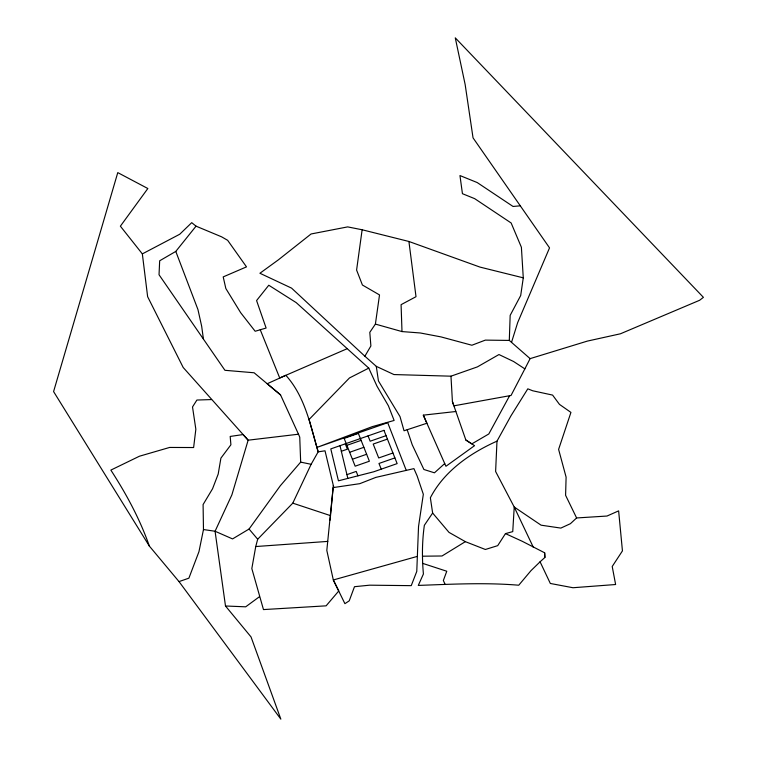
<?xml version="1.0" encoding="UTF-8"?>
<svg xmlns="http://www.w3.org/2000/svg" width="757" height="757" viewBox="0 0 757 757"><rect width="100%" height="100%" fill="white"/><g stroke="black" fill="none" stroke-linecap="round" stroke-linejoin="round"><path stroke-width="1.14" d="M540.082 561.798L530.988 570.646L518.744 585.218C485.284 582.417 451.759 584.196 418.29 585.416L423.409 574.005C421.952 557.795 422.065 541.425 424.355 525.301L432.635 513.047L430.364 497.765C444.113 471.166 470.211 453.112 496.98 441.151L510.975 415.801L527.809 388.824L532.729 390.782L552.591 395.088L559.461 404.38L570.929 412.404L558.609 449.384L566.104 477.156L565.593 495.296L576.607 517.958L607.019 516.037L618.63 510.871L622.443 550.888L612.214 566.482L615.621 584.518L572.973 587.735L550.33 583.467L540.082 561.798L544.879 557.483L544.652 552.799L522.207 541.274L505.458 533.619L497.709 545.646L485.369 549.487L465.347 541.652L449.005 532.379L432.635 513.047M511.524 342.363L517.665 322.614L549.535 247.87L473.04 137.859L465.158 84.557L455.269 37.85L703.414 297.35L699.629 300.274L620.428 333.79L587.366 341.095L530.118 358.629L509.3 340.423L510.171 315.357L520.693 295.533L523.276 277.838L521.393 247.274L511.145 222.984L474.677 198.656L462.442 193.697L459.963 175.558L477.203 182.551L513.047 206.462L520.296 205.819M417.353 556.386L416.776 571.393L411.24 585.653L369.624 585.18L354.484 586.694L349.223 600.85L344.908 603.67L333.317 579.966L326.816 550.405L333.127 487.593L359.802 483.666L375.803 477.402L413.918 468.621L417.126 475.926L423.333 494.274L418.536 526.446L417.353 556.386L333.317 579.966L338.757 590.98L326.106 605.837L263.474 609.584L251.826 568.564L255.743 546.535L257.683 539.221L292.779 503.15L311.136 464.296L318.167 451.844C310.446 425.216 304.995 396.545 285.853 375.311L267.202 383.733L280.554 394.917L298.495 434.206L299.744 437.149L300.671 462.12L280.317 485.748L249.062 529.039L232.56 538.918L215.073 531.253L203.472 529.55L203.094 504.55L212.556 488.757L218.205 474.033L220.902 458.136L230.904 444.785L230.194 436.439L243.073 434.565L248.145 440.186L298.495 434.206M496.98 441.151L495.617 471.497L514.23 507.039L533.316 547.264M330.09 520.163L333.345 485.549M364.883 356.216L291.568 288.124L259.916 273.258L278.283 259.916L311.08 233.979L347.671 226.892L362.13 229.768L356.594 270.06L362.414 285.02L379.522 294.927L375.396 324.091L369.804 332.332L370.883 345.968L364.883 356.216L376.295 366.36L393.933 374.554L450.973 376.182L477.402 366.89L498.967 354.541L513.606 361.515L524.856 368.877L511.032 395.466L453.869 405.837L452.412 401.551L450.973 376.182M203.472 529.55L198.959 551.664L188.89 578.168L179.012 581.594L149.337 546.052L53.586 391.587L117.77 172.615L147.842 188.521L120.382 226.182L142.344 253.888L147.634 296.687L183.194 367.486L248.145 440.186L231.888 494.851L215.073 531.253L225.491 605.997L251.031 636.921L280.847 719.15L179.012 581.594M524.856 368.877L530.118 358.629M509.622 395.722L488.804 433.969L471.81 443.886L465.867 440.035L452.412 401.551M280.554 394.917L254.115 372.775L224.943 370.305L159.036 274.753L159.67 260.787L175.785 251.419L196.035 226.163L221.583 236.818L227.658 240.319L246.498 266.871L223.201 276.901L225.841 288.512L240.65 312.669L255.166 331.263L266.114 328.036L256.576 300.557L268.773 285.238L296.224 302.63L368.763 368.12L377.033 386.259L388.398 405.79L394.123 420.457L372.283 426.645L316.928 447.415L387.716 422.699L406.254 470.39M444.719 463.558L434.452 472.813L423.901 469.491L412.224 444.766L407.181 429.73M576.607 517.958L570.409 523.693L560.842 528.093L541.085 525.178L514.23 507.039L512.744 531.622L505.468 533.619M259.405 596.743L245.684 606.821L225.491 605.997M465.356 541.652L442.022 555.988L422.576 556.196M142.344 253.888L179.731 234.244L191.72 222.662L196.035 226.163M368.763 368.12L349.469 377.951L309.055 419.501L318.167 451.844L325.018 450.803L333.809 487.499M346.857 348.835L279.712 377.97L260.238 329.721M346.895 445.334L361.127 440.366M341.341 451.276L347.397 449.166L345.287 443.839M386.061 435.663L370.164 441.217L368.053 435.89M349.649 452.279L363.88 447.311M387.423 439.098L373.201 444.066L378.708 457.966L392.93 452.998M352.402 459.234L366.634 454.266M346.943 474.648L356.206 471.412L357.957 475.812M394.88 457.909L378.973 463.464L381.235 469.16M465.867 440.035L474.554 445.665L445.93 466.284L423.314 415.148L455.79 411.515M255.743 546.535L327.79 541.406M211.563 399.564L196.905 400.037L192.515 406.954L195.845 429.247L193.622 447.538L169.625 447.444L139.449 456.216L110.853 470.097C126.296 493.942 139.969 519.198 149.337 546.052M509.3 340.423L485.341 340.12L471.885 345.239L441 336.903L420.305 332.976L401.995 331.575L375.396 324.091M300.671 462.12L311.136 464.296M523.276 277.838L479.995 267.098L408.912 241.474L362.13 229.768M422.576 563.34L446.772 571.242L443.347 580.534L445.211 584.489M292.779 503.15L330.497 515.631M249.062 529.039L257.683 539.221M423.314 415.148L426.901 423.248L404.039 430.761L400.008 416.577L378.443 380.941L376.295 366.36M175.785 251.419L197.956 309.585L201.665 326.248L203.396 338.786M339.997 445.693L347.842 478.405M408.912 241.474L416.009 296.697L401.087 304.664L401.995 331.575M544.652 552.799L544.879 557.483M358.364 433.411L344.142 438.379L355.156 466.189L369.388 461.221L358.364 433.411M383.96 430.345L330.79 448.901L338.436 480.818L373.807 471.762L397.141 463.606L383.96 430.345"/></g></svg>
